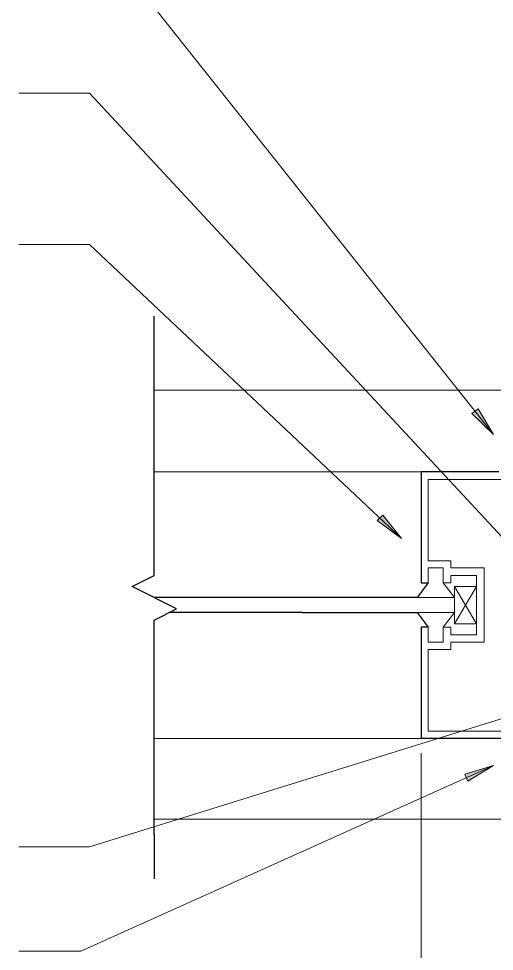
# Model space of a CAD drawing. Header units: inches. Extents: x -6061 to 13621, y -296 to 7483.
# Drawn here: x 13044.2 to 13140.6, y -118.4 to 70.7 of the extents above; entities that cross this region are included whole.
import ezdxf

# ---------------------------------------------------------------- set-up
doc = ezdxf.new("R2010")
doc.units = ezdxf.units.IN
doc.header["$MEASUREMENT"] = 0
doc.layers.get('0').update_dxf_attribs({"linetype": 'CONTINUOUS'})

msp = doc.modelspace()

# ---------------------------------------------------------------- hatches: boundary and pattern name
at = {"true_color": 0x000007}
for points in [[(13140.43854274243, -13.59720765693112), (13137.31501333067, -8.391325303989959), (13136.03356536686, -9.352411276840627)], [(13121.77745676958, -34.66100856190852), (13118.01320337591, -29.93566919539268), (13116.89193640759, -31.05693616371849)], [(13140.43854274243, -80.71304476100354), (13134.59193640759, -82.4750357112298), (13135.23266038949, -83.91666467050584)]]:
    msp.add_hatch(color=7, dxfattribs=at).paths.add_polyline_path(points)

# ---------------------------------------------------------------- linework, layer by layer
at = {"color": 7, "linetype": 'Continuous', "lineweight": 9, "true_color": 0x000007}
for p, q in [((13140.43854274243, -13.59720765693112), (13056.82406310442, 91.72179686795579)), ((13058.58605405465, 55.60098238831779), (13044.24985495962, 55.60098238831779)), ((13149.08831649809, -41.86915335828863), (13058.58605405465, 55.60098238831779)), ((13058.58605405465, 24.92632175483362), (13044.24985495962, 24.92632175483362)), ((13121.77745676958, -34.66100856190852), (13058.58605405465, 24.92632175483362)), ((13145.64442509537, -4.627071910324815), (13071.72089568361, -4.627071910324815)), ((13125.78198165646, -21.20580494199902), (13071.72089568361, -21.20580494199902)), ((13145.24397260668, -22.72752439901257), (13127.22361061573, -22.72752439901257)), ((13127.22361061573, -22.72752439901257), (13127.22361061573, -39.22616693294924)), ((13127.22361061573, -39.22616693294924), (13131.78876898677, -39.22616693294924)), ((13131.78876898677, -39.22616693294924), (13131.78876898677, -40.66779589222526)), ((13127.22361061573, -40.66779589222526), (13130.26704952976, -40.66779589222526)), ((13127.22361061573, -43.71123480625241), (13127.22361061573, -40.66779589222526)), ((13130.26704952976, -40.66779589222526), (13130.26704952976, -43.71123480625241)), ((13131.78876898677, -40.66779589222526), (13138.51637079673, -40.66779589222526)), ((13138.51637079673, -40.66779589222526), (13138.51637079673, -55.72480946688592)), ((13131.78876898677, -42.18951534923883), (13136.99465133972, -42.18951534923883)), ((13131.78876898677, -43.71123480625241), (13131.78876898677, -42.18951534923883)), ((13136.99465133972, -42.18951534923883), (13136.99465133972, -54.20309000987234)), ((13130.26704952976, -43.71123480625241), (13131.78876898677, -43.71123480625241)), ((13130.26704952976, -43.71123480625241), (13132.50958346641, -46.67458322254203)), ((13136.99465133972, -51.96055607322074), (13132.50958346641, -44.43204928589043)), ((13132.50958346641, -51.96055607322074), (13136.99465133972, -44.43204928589043)), ((13136.99465133972, -44.43204928589043), (13132.50958346641, -44.43204928589043)), ((13132.50958346641, -46.67458322254203), (13132.50958346641, -44.43204928589043)), ((13132.50958346641, -46.67458322254203), (13124.98107667908, -46.67458322254203)), ((13132.50958346641, -46.67458322254203), (13132.50958346641, -49.71802213656915)), ((13124.98107667908, -49.71802213656915), (13132.50958346641, -49.71802213656915)), ((13132.50958346641, -49.71802213656915), (13130.26704952976, -52.68137055285877)), ((13132.50958346641, -51.96055607322074), (13132.50958346641, -49.71802213656915)), ((13127.22361061573, -55.72480946688592), (13127.22361061573, -52.68137055285877)), ((13131.78876898677, -52.68137055285877), (13130.26704952976, -52.68137055285877)), ((13130.26704952976, -52.68137055285877), (13130.26704952976, -55.72480946688592)), ((13131.78876898677, -54.20309000987234), (13131.78876898677, -52.68137055285877)), ((13132.50958346641, -51.96055607322074), (13136.99465133972, -51.96055607322074)), ((13136.99465133972, -54.20309000987234), (13131.78876898677, -54.20309000987234)), ((13130.26704952976, -55.72480946688592), (13127.22361061573, -55.72480946688592)), ((13131.78876898677, -55.72480946688592), (13131.78876898677, -57.16643842616193)), ((13138.51637079673, -55.72480946688592), (13131.78876898677, -55.72480946688592)), ((13127.22361061573, -57.16643842616193), (13127.22361061573, -73.74517145783614)), ((13131.78876898677, -57.16643842616193), (13127.22361061573, -57.16643842616193)), ((13150.69012645284, -68.53928910489495), (13058.58605405465, -97.21168729494022)), ((13141.47971921302, -75.26689091484971), (13071.72089568361, -75.26689091484971)), ((13127.22361061573, -73.74517145783614), (13145.24397260668, -73.74517145783614)), ((13125.78198165646, -127.0053524533113), (13125.78198165646, -78.2302393311393)), ((13140.43854274243, -80.71304476100354), (13056.82406310442, -118.3555786976552)), ((13145.56433459763, -91.60535245331127), (13071.72089568361, -91.60535245331127)), ((13058.58605405465, -97.21168729494022), (13044.24985495962, -97.21168729494022)), ((13056.82406310442, -118.3555786976552), (13044.24985495962, -118.3555786976552))]:
    msp.add_line(p, q, dxfattribs=at)
at = {"color": 7, "linetype": 'Continuous', "lineweight": 30, "true_color": 0x000007}
for p, q in [((13071.72089568361, 1.299624922254395), (13071.72089568361, 10.34985116659828)), ((13071.72089568361, -42.18951534923883), (13071.72089568361, 1.299624922254395)), ((13141.47971921302, -21.20580494199902), (13125.78198165646, -21.20580494199902)), ((13125.78198165646, -21.20580494199902), (13125.78198165646, -43.71123480625241)), ((13067.2358278103, -44.43204928589043), (13071.72089568361, -42.18951534923883)), ((13076.20596355691, -48.91711715919359), (13067.2358278103, -44.43204928589043)), ((13127.22361061573, -43.71123480625241), (13124.98107667908, -46.67458322254203)), ((13125.78198165646, -43.71123480625241), (13127.22361061573, -43.71123480625241)), ((13101.75483233519, -46.67458322254203), (13071.72089568361, -46.67458322254203)), ((13124.98107667908, -46.67458322254203), (13101.75483233519, -46.67458322254203)), ((13071.72089568361, -51.23974159358272), (13076.20596355691, -48.91711715919359)), ((13101.75483233519, -49.71802213656915), (13074.76433459763, -49.71802213656915)), ((13101.75483233519, -49.71802213656915), (13124.98107667908, -49.71802213656915)), ((13124.98107667908, -49.71802213656915), (13127.22361061573, -52.68137055285877)), ((13071.72089568361, -94.72888186507598), (13071.72089568361, -51.23974159358272)), ((13127.22361061573, -52.68137055285877), (13125.78198165646, -52.68137055285877)), ((13125.78198165646, -52.68137055285877), (13125.78198165646, -75.18680041711215)), ((13125.78198165646, -75.18680041711215), (13146.7656920637, -75.18680041711215)), ((13071.72089568361, -94.72888186507598), (13071.72089568361, -103.6990176116823))]:
    msp.add_line(p, q, dxfattribs=at)
at = {"color": 7, "linetype": 'Continuous', "lineweight": 9, "true_color": 0x000007}
for points in [[(13140.43854274243, -13.59720765693112), (13137.31501333067, -8.391325303989959), (13136.03356536686, -9.352411276840627)], [(13121.77745676958, -34.66100856190852), (13118.01320337591, -29.93566919539268), (13116.89193640759, -31.05693616371849)], [(13140.43854274243, -80.71304476100354), (13134.59193640759, -82.4750357112298), (13135.23266038949, -83.91666467050584)]]:
    msp.add_lwpolyline(points, close=True, dxfattribs=at)

doc.saveas('drawing.dxf')
